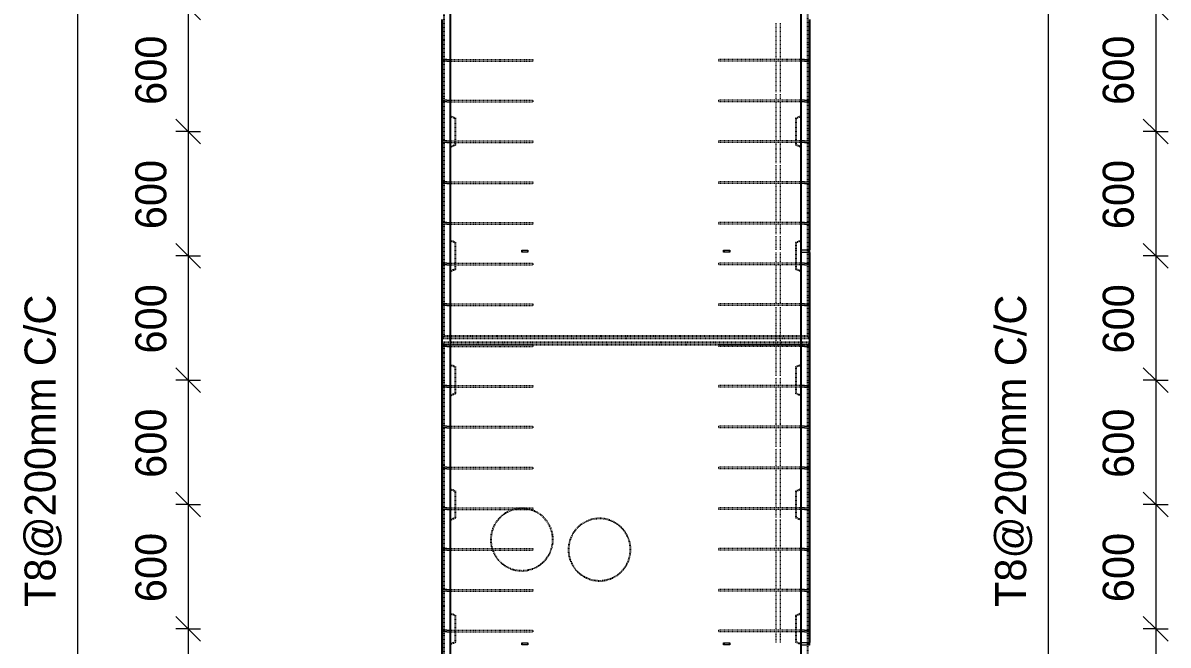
# Model space of a CAD drawing. Header units: millimetres. Extents: x -13510 to 6621, y -2503 to 13671.
# Drawn here: x -8116 to -2584, y 2199 to 5202 of the extents above; entities that cross this region are included whole.
import ezdxf

# ---------------------------------------------------------------- set-up
doc = ezdxf.new("R2010")
doc.units = ezdxf.units.MM
doc.linetypes.add('Dash', pattern=[6.36, 3.18, -3.18])
for name, color, linetype, lineweight in [('A-ANNO-DIMS', 211, 'Continuous', 9), ('A-ANNO-DIMS-60', 211, 'Continuous', 9), ('A-GENM', 13, 'Continuous', 18), ('A-WALL', 113, 'Continuous', 25), ('A-WALL-HDLN', 110, 'Dash', 25), ('S-RBAR', 171, 'Continuous', 18)]:
    doc.layers.add(name, color=color, linetype=linetype, lineweight=lineweight)
doc.styles.add('Nirmala UI Semilight', font='NirmalaS.ttf', dxfattribs={"height": 150})
doc.dimstyles.new('Arrow_Filled_-_2_5_NI_UI', dxfattribs={"dimscale": 304.8, "dimtxt": 157.104592, "dimasz": 0.393701, "dimexe": 0.19685, "dimexo": 0.0625, "dimgap": 0.19685, "dimtad": 1, "dimdec": 4, "dimzin": 0, "dimdsep": 46, "dimtxsty": 'Nirmala UI Semilight', "dimblk1": 'OBLIQUE', "dimblk2": 'OBLIQUE', "dimsah": 1, "dimcen": 0.09, "dimazin": 0, "dimtfac": 1, "dimtdec": 4, "dimtix": 1, "dimtmove": 0, "dimatfit": 3, "dimfxl": 0.19685, "dimfxlon": 1, "dimtvp": 1, "dimtolj": 1, "dimtzin": 0, "dimarcsym": 2})

# ---------------------------------------------------------------- blocks, each defined once
blk = doc.blocks.new('RR spread anchor face based - RR-SA-2_5-150-1726819-Elevation Front')
at = {"layer": 'A-GENM'}
for p, q in [((-5706.2, 6755), (-5703.7, 6755)), ((-5706.2, 6745), (-5706.2, 6755)), ((-5703.7, 6755), (-5678.7, 6755)), ((-5703.7, 6755), (-5703.7, 6745)), ((-5678.7, 6755), (-5676.2, 6755)), ((-5678.7, 6755), (-5678.7, 6745)), ((-5676.2, 6755), (-5676.2, 6745)), ((-5703.7, 6745), (-5706.2, 6745)), ((-5678.7, 6745), (-5703.7, 6745)), ((-5676.2, 6745), (-5678.7, 6745))]:
    blk.add_line(p, q, dxfattribs=at)
blk = doc.blocks.new('RR spread anchor face based - RR-SA-4_0-320-1726835-Elevation Front')
at = {"layer": 'A-GENM'}
for p, q in [((-4356.2, 6756), (-4321.2, 6756)), ((-4321.2, 6756), (-4316.2, 6756)), ((-4321.2, 6744), (-4321.2, 6756)), ((-4316.2, 6756), (-4316.2, 6744)), ((-4321.2, 6744), (-4356.2, 6744)), ((-4316.2, 6744), (-4321.2, 6744))]:
    blk.add_line(p, q, dxfattribs=at)
blk = doc.blocks.new('DIMBLOCK34-Elevation Front')
at = {"layer": 'A-ANNO-DIMS-60'}
for p, q in [((-7852.1, 7580), (-7912.1, 7640)), ((-7852.1, 7580), (-7912.1, 7580)), ((-7852.1, 7580), (-7852.1, -1275)), ((-7852.1, 7580), (-7792.1, 7520)), ((-7852.1, 7580), (-7792.1, 7580)), ((-7852.1, -1275), (-7912.1, -1215)), ((-7852.1, -1275), (-7912.1, -1275)), ((-7852.1, -1275), (-7792.1, -1335)), ((-7852.1, -1275), (-7792.1, -1275))]:
    blk.add_line(p, q, dxfattribs=at)
at = {"layer": 'A-ANNO-DIMS-60', "color": 0, "insert": (-8107.8, 2382.7), "char_height": 150, "width": 1847.55, "attachment_point": 1, "rotation": 90, "line_spacing_factor": 1.142579, "style": 'Nirmala UI Semilight'}
blk.add_mtext('T8@200mm C/C', dxfattribs=at)
blk = doc.blocks.new('_Oblique')
at = {"color": 0, "linetype": 'ByBlock', "lineweight": -2}
blk.add_line((-0.5, -0.5), (0.5, 0.5), dxfattribs=at)
blk = doc.blocks.new('DIMBLOCK41-Elevation Front')
at = {"layer": 'A-ANNO-DIMS-60'}
for p, q in [((-7317.1, 5277.5), (-7377.1, 5337.5)), ((-7317.1, 5277.5), (-7377.1, 5277.5)), ((-7317.1, 5277.5), (-7317.1, 4677.5)), ((-7317.1, 5277.5), (-7257.1, 5217.5)), ((-7317.1, 5277.5), (-7257.1, 5277.5)), ((-7317.1, 4677.5), (-7377.1, 4737.5)), ((-7317.1, 4677.5), (-7377.1, 4677.5)), ((-7317.1, 4677.5), (-7257.1, 4617.5)), ((-7317.1, 4677.5), (-7257.1, 4677.5))]:
    blk.add_line(p, q, dxfattribs=at)
at = {"layer": 'A-ANNO-DIMS-60', "color": 0, "insert": (-7572.8, 4806.1), "char_height": 150, "width": 411.328, "attachment_point": 1, "rotation": 90, "line_spacing_factor": 1.142579, "style": 'Nirmala UI Semilight'}
blk.add_mtext('600', dxfattribs=at)
blk = doc.blocks.new('DIMBLOCK42-Elevation Front')
at = {"layer": 'A-ANNO-DIMS-60'}
for p, q in [((-7317.1, 4677.5), (-7377.1, 4737.5)), ((-7317.1, 4677.5), (-7377.1, 4677.5)), ((-7317.1, 4677.5), (-7317.1, 4077.5)), ((-7317.1, 4677.5), (-7257.1, 4617.5)), ((-7317.1, 4677.5), (-7257.1, 4677.5)), ((-7317.1, 4077.5), (-7377.1, 4137.5)), ((-7317.1, 4077.5), (-7377.1, 4077.5)), ((-7317.1, 4077.5), (-7257.1, 4017.5)), ((-7317.1, 4077.5), (-7257.1, 4077.5))]:
    blk.add_line(p, q, dxfattribs=at)
at = {"layer": 'A-ANNO-DIMS-60', "color": 0, "insert": (-7572.8, 4206.1), "char_height": 150, "width": 411.328, "attachment_point": 1, "rotation": 90, "line_spacing_factor": 1.142579, "style": 'Nirmala UI Semilight'}
blk.add_mtext('600', dxfattribs=at)
blk = doc.blocks.new('DIMBLOCK43-Elevation Front')
at = {"layer": 'A-ANNO-DIMS-60'}
for p, q in [((-7317.1, 4077.5), (-7377.1, 4137.5)), ((-7317.1, 4077.5), (-7377.1, 4077.5)), ((-7317.1, 4077.5), (-7317.1, 3477.5)), ((-7317.1, 4077.5), (-7257.1, 4017.5)), ((-7317.1, 4077.5), (-7257.1, 4077.5)), ((-7317.1, 3477.5), (-7377.1, 3537.5)), ((-7317.1, 3477.5), (-7377.1, 3477.5)), ((-7317.1, 3477.5), (-7257.1, 3417.5)), ((-7317.1, 3477.5), (-7257.1, 3477.5))]:
    blk.add_line(p, q, dxfattribs=at)
at = {"layer": 'A-ANNO-DIMS-60', "color": 0, "insert": (-7572.8, 3606.1), "char_height": 150, "width": 411.328, "attachment_point": 1, "rotation": 90, "line_spacing_factor": 1.142579, "style": 'Nirmala UI Semilight'}
blk.add_mtext('600', dxfattribs=at)
blk = doc.blocks.new('DIMBLOCK44-Elevation Front')
at = {"layer": 'A-ANNO-DIMS-60'}
for p, q in [((-7317.1, 3477.5), (-7377.1, 3537.5)), ((-7317.1, 3477.5), (-7377.1, 3477.5)), ((-7317.1, 3477.5), (-7317.1, 2877.5)), ((-7317.1, 3477.5), (-7257.1, 3417.5)), ((-7317.1, 3477.5), (-7257.1, 3477.5)), ((-7317.1, 2877.5), (-7377.1, 2937.5)), ((-7317.1, 2877.5), (-7377.1, 2877.5)), ((-7317.1, 2877.5), (-7257.1, 2817.5)), ((-7317.1, 2877.5), (-7257.1, 2877.5))]:
    blk.add_line(p, q, dxfattribs=at)
at = {"layer": 'A-ANNO-DIMS-60', "color": 0, "insert": (-7572.8, 3006.1), "char_height": 150, "width": 411.328, "attachment_point": 1, "rotation": 90, "line_spacing_factor": 1.142579, "style": 'Nirmala UI Semilight'}
blk.add_mtext('600', dxfattribs=at)
blk = doc.blocks.new('DIMBLOCK45-Elevation Front')
at = {"layer": 'A-ANNO-DIMS-60'}
for p, q in [((-7317.1, 2877.5), (-7377.1, 2937.5)), ((-7317.1, 2877.5), (-7377.1, 2877.5)), ((-7317.1, 2877.5), (-7317.1, 2277.5)), ((-7317.1, 2877.5), (-7257.1, 2817.5)), ((-7317.1, 2877.5), (-7257.1, 2877.5)), ((-7317.1, 2277.5), (-7377.1, 2337.5)), ((-7317.1, 2277.5), (-7377.1, 2277.5)), ((-7317.1, 2277.5), (-7257.1, 2217.5)), ((-7317.1, 2277.5), (-7257.1, 2277.5))]:
    blk.add_line(p, q, dxfattribs=at)
at = {"layer": 'A-ANNO-DIMS-60', "color": 0, "insert": (-7572.8, 2406.1), "char_height": 150, "width": 411.328, "attachment_point": 1, "rotation": 90, "line_spacing_factor": 1.142579, "style": 'Nirmala UI Semilight'}
blk.add_mtext('600', dxfattribs=at)
blk = doc.blocks.new('DIMBLOCK46-Elevation Front')
at = {"layer": 'A-ANNO-DIMS-60'}
for p, q in [((-7317.1, 2277.5), (-7377.1, 2337.5)), ((-7317.1, 2277.5), (-7377.1, 2277.5)), ((-7317.1, 2277.5), (-7317.1, 1677.5)), ((-7317.1, 2277.5), (-7257.1, 2217.5)), ((-7317.1, 2277.5), (-7257.1, 2277.5)), ((-7317.1, 1677.5), (-7377.1, 1737.5)), ((-7317.1, 1677.5), (-7377.1, 1677.5)), ((-7317.1, 1677.5), (-7257.1, 1617.5)), ((-7317.1, 1677.5), (-7257.1, 1677.5))]:
    blk.add_line(p, q, dxfattribs=at)
at = {"layer": 'A-ANNO-DIMS-60', "color": 0, "insert": (-7572.8, 1806.1), "char_height": 150, "width": 411.328, "attachment_point": 1, "rotation": 90, "line_spacing_factor": 1.142579, "style": 'Nirmala UI Semilight'}
blk.add_mtext('600', dxfattribs=at)
blk = doc.blocks.new('DIMBLOCK54-Elevation Front')
at = {"layer": 'A-ANNO-DIMS-60'}
for p, q in [((-3163.6, 7580), (-3223.6, 7640)), ((-3163.6, 7580), (-3223.6, 7580)), ((-3163.6, 7580), (-3163.6, -1275)), ((-3163.6, 7580), (-3103.6, 7520)), ((-3163.6, 7580), (-3103.6, 7580)), ((-3163.6, -1275), (-3223.6, -1215)), ((-3163.6, -1275), (-3223.6, -1275)), ((-3163.6, -1275), (-3103.6, -1335)), ((-3163.6, -1275), (-3103.6, -1275))]:
    blk.add_line(p, q, dxfattribs=at)
at = {"layer": 'A-ANNO-DIMS-60', "color": 0, "insert": (-3419.3, 2382.7), "char_height": 150, "width": 1847.55, "attachment_point": 1, "rotation": 90, "line_spacing_factor": 1.142579, "style": 'Nirmala UI Semilight'}
blk.add_mtext('T8@200mm C/C', dxfattribs=at)
blk = doc.blocks.new('DIMBLOCK61-Elevation Front')
at = {"layer": 'A-ANNO-DIMS-60'}
for p, q in [((-2643.6, 5277.5), (-2703.6, 5337.5)), ((-2643.6, 5277.5), (-2703.6, 5277.5)), ((-2643.6, 5277.5), (-2643.6, 4677.5)), ((-2643.6, 5277.5), (-2583.6, 5217.5)), ((-2643.6, 5277.5), (-2583.6, 5277.5)), ((-2643.6, 4677.5), (-2703.6, 4737.5)), ((-2643.6, 4677.5), (-2703.6, 4677.5)), ((-2643.6, 4677.5), (-2583.6, 4617.5)), ((-2643.6, 4677.5), (-2583.6, 4677.5))]:
    blk.add_line(p, q, dxfattribs=at)
at = {"layer": 'A-ANNO-DIMS-60', "color": 0, "insert": (-2899.3, 4806.1), "char_height": 150, "width": 411.328, "attachment_point": 1, "rotation": 90, "line_spacing_factor": 1.142579, "style": 'Nirmala UI Semilight'}
blk.add_mtext('600', dxfattribs=at)
blk = doc.blocks.new('DIMBLOCK62-Elevation Front')
at = {"layer": 'A-ANNO-DIMS-60'}
for p, q in [((-2643.6, 4677.5), (-2703.6, 4737.5)), ((-2643.6, 4677.5), (-2703.6, 4677.5)), ((-2643.6, 4677.5), (-2643.6, 4077.5)), ((-2643.6, 4677.5), (-2583.6, 4617.5)), ((-2643.6, 4677.5), (-2583.6, 4677.5)), ((-2643.6, 4077.5), (-2703.6, 4137.5)), ((-2643.6, 4077.5), (-2703.6, 4077.5)), ((-2643.6, 4077.5), (-2583.6, 4017.5)), ((-2643.6, 4077.5), (-2583.6, 4077.5))]:
    blk.add_line(p, q, dxfattribs=at)
at = {"layer": 'A-ANNO-DIMS-60', "color": 0, "insert": (-2899.3, 4206.1), "char_height": 150, "width": 411.328, "attachment_point": 1, "rotation": 90, "line_spacing_factor": 1.142579, "style": 'Nirmala UI Semilight'}
blk.add_mtext('600', dxfattribs=at)
blk = doc.blocks.new('DIMBLOCK63-Elevation Front')
at = {"layer": 'A-ANNO-DIMS-60'}
for p, q in [((-2643.6, 4077.5), (-2703.6, 4137.5)), ((-2643.6, 4077.5), (-2703.6, 4077.5)), ((-2643.6, 4077.5), (-2643.6, 3477.5)), ((-2643.6, 4077.5), (-2583.6, 4017.5)), ((-2643.6, 4077.5), (-2583.6, 4077.5)), ((-2643.6, 3477.5), (-2703.6, 3537.5)), ((-2643.6, 3477.5), (-2703.6, 3477.5)), ((-2643.6, 3477.5), (-2583.6, 3417.5)), ((-2643.6, 3477.5), (-2583.6, 3477.5))]:
    blk.add_line(p, q, dxfattribs=at)
at = {"layer": 'A-ANNO-DIMS-60', "color": 0, "insert": (-2899.3, 3606.1), "char_height": 150, "width": 411.328, "attachment_point": 1, "rotation": 90, "line_spacing_factor": 1.142579, "style": 'Nirmala UI Semilight'}
blk.add_mtext('600', dxfattribs=at)
blk = doc.blocks.new('DIMBLOCK64-Elevation Front')
at = {"layer": 'A-ANNO-DIMS-60'}
for p, q in [((-2643.6, 3477.5), (-2703.6, 3537.5)), ((-2643.6, 3477.5), (-2703.6, 3477.5)), ((-2643.6, 3477.5), (-2643.6, 2877.5)), ((-2643.6, 3477.5), (-2583.6, 3417.5)), ((-2643.6, 3477.5), (-2583.6, 3477.5)), ((-2643.6, 2877.5), (-2703.6, 2937.5)), ((-2643.6, 2877.5), (-2703.6, 2877.5)), ((-2643.6, 2877.5), (-2583.6, 2817.5)), ((-2643.6, 2877.5), (-2583.6, 2877.5))]:
    blk.add_line(p, q, dxfattribs=at)
at = {"layer": 'A-ANNO-DIMS-60', "color": 0, "insert": (-2899.3, 3006.1), "char_height": 150, "width": 411.328, "attachment_point": 1, "rotation": 90, "line_spacing_factor": 1.142579, "style": 'Nirmala UI Semilight'}
blk.add_mtext('600', dxfattribs=at)
blk = doc.blocks.new('DIMBLOCK65-Elevation Front')
at = {"layer": 'A-ANNO-DIMS-60'}
for p, q in [((-2643.6, 2877.5), (-2703.6, 2937.5)), ((-2643.6, 2877.5), (-2703.6, 2877.5)), ((-2643.6, 2877.5), (-2643.6, 2277.5)), ((-2643.6, 2877.5), (-2583.6, 2817.5)), ((-2643.6, 2877.5), (-2583.6, 2877.5)), ((-2643.6, 2277.5), (-2703.6, 2337.5)), ((-2643.6, 2277.5), (-2703.6, 2277.5)), ((-2643.6, 2277.5), (-2583.6, 2217.5)), ((-2643.6, 2277.5), (-2583.6, 2277.5))]:
    blk.add_line(p, q, dxfattribs=at)
at = {"layer": 'A-ANNO-DIMS-60', "color": 0, "insert": (-2899.3, 2406.1), "char_height": 150, "width": 411.328, "attachment_point": 1, "rotation": 90, "line_spacing_factor": 1.142579, "style": 'Nirmala UI Semilight'}
blk.add_mtext('600', dxfattribs=at)
blk = doc.blocks.new('DIMBLOCK66-Elevation Front')
at = {"layer": 'A-ANNO-DIMS-60'}
for p, q in [((-2643.6, 2277.5), (-2703.6, 2337.5)), ((-2643.6, 2277.5), (-2703.6, 2277.5)), ((-2643.6, 2277.5), (-2643.6, 1677.5)), ((-2643.6, 2277.5), (-2583.6, 2217.5)), ((-2643.6, 2277.5), (-2583.6, 2277.5)), ((-2643.6, 1677.5), (-2703.6, 1737.5)), ((-2643.6, 1677.5), (-2703.6, 1677.5)), ((-2643.6, 1677.5), (-2583.6, 1617.5)), ((-2643.6, 1677.5), (-2583.6, 1677.5))]:
    blk.add_line(p, q, dxfattribs=at)
at = {"layer": 'A-ANNO-DIMS-60', "color": 0, "insert": (-2899.3, 1806.1), "char_height": 150, "width": 411.328, "attachment_point": 1, "rotation": 90, "line_spacing_factor": 1.142579, "style": 'Nirmala UI Semilight'}
blk.add_mtext('600', dxfattribs=at)

msp = doc.modelspace()

# ---------------------------------------------------------------- linework, layer by layer
at = {"layer": 'A-WALL'}
for p, q in [((-6051.19617, 7060), (-6051.19617, -1395)), ((-4356.19617, -1395), (-4356.19617, 7060)), ((-6091.19617, 5022.26896), (-6091.19617, 5218.28659)), ((-4316.19617, 5218.28659), (-4316.19617, 5022.26896)), ((-6091.19617, 4825.49118), (-6091.19617, 5021.50882)), ((-4316.19617, 5021.50882), (-4316.19617, 4825.49118)), ((-6091.19617, 4628.71341), (-6091.19617, 4824.73104)), ((-4316.19617, 4824.73104), (-4316.19617, 4628.71341)), ((-6091.19617, 4431.93563), (-6091.19617, 4627.95326)), ((-4316.19617, 4627.95326), (-4316.19617, 4431.93563)), ((-6091.19617, 4235.15785), (-6091.19617, 4431.17548)), ((-4316.19617, 4431.17548), (-4316.19617, 4235.15785)), ((-6091.19617, 4038.38007), (-6091.19617, 4234.39771)), ((-4316.19617, 4234.39771), (-4316.19617, 4106)), ((-4316.19617, 4094), (-4316.19617, 4038.38007)), ((-6091.19617, 3841.60229), (-6091.19617, 4037.61993)), ((-4316.19617, 4037.61993), (-4316.19617, 3841.60229)), ((-6091.19617, 3644.82452), (-6091.19617, 3840.84215)), ((-4316.19617, 3840.84215), (-4316.19617, 3644.82452)), ((-6091.19617, 3448.04674), (-6091.19617, 3644.06437)), ((-4316.19617, 3644.06437), (-4316.19617, 3448.04674)), ((-6091.19617, 3251.26896), (-6091.19617, 3447.28659)), ((-4316.19617, 3447.28659), (-4316.19617, 3251.26896)), ((-6091.19617, 3054.49118), (-6091.19617, 3250.50882)), ((-4316.19617, 3250.50882), (-4316.19617, 3054.49118)), ((-6091.19617, 2857.71341), (-6091.19617, 3053.73104)), ((-4316.19617, 3053.73104), (-4316.19617, 2857.71341)), ((-6091.19617, 2660.93563), (-6091.19617, 2856.95326)), ((-4316.19617, 2856.95326), (-4316.19617, 2660.93563)), ((-6091.19617, 2464.15785), (-6091.19617, 2660.17548)), ((-4316.19617, 2660.17548), (-4316.19617, 2464.15785)), ((-6091.19617, 2267.38007), (-6091.19617, 2463.39771)), ((-4316.19617, 2463.39771), (-4316.19617, 2267.38007)), ((-6091.19617, 2070.60229), (-6091.19617, 2266.61993)), ((-4316.19617, 2266.61993), (-4316.19617, 2211))]:
    msp.add_line(p, q, dxfattribs=at)
at = {"layer": 'A-WALL-HDLN'}
for p, q in [((-6081.19359, 3690), (-6081.19359, 7660)), ((-4326.19875, 7660), (-4326.19875, 3690)), ((-6051.19617, 4752.5), (-6026.19617, 4742.5)), ((-6026.19617, 4612.5), (-6026.19617, 4742.5)), ((-4381.19617, 4742.5), (-4356.19617, 4752.5)), ((-4381.19617, 4742.5), (-4381.19617, 4612.5)), ((-6026.19617, 4612.5), (-6051.19617, 4602.5)), ((-4356.19617, 4602.5), (-4381.19617, 4612.5)), ((-6051.19617, 4152.5), (-6026.19617, 4142.5)), ((-4381.19617, 4142.5), (-4356.19617, 4152.5)), ((-6026.19617, 4012.5), (-6026.19617, 4142.5)), ((-4381.19617, 4142.5), (-4381.19617, 4012.5)), ((-6026.19617, 4012.5), (-6051.19617, 4002.5)), ((-4356.19617, 4002.5), (-4381.19617, 4012.5)), ((-6091.19617, 3680), (-4316.19617, 3680)), ((-4316.19617, 3660), (-6091.19617, 3660)), ((-6091.19445, 3679.99914), (-6081.19359, 3690)), ((-6081.19359, 3650), (-6091.19445, 3660.00086)), ((-4326.19875, 3690), (-6081.19359, 3690)), ((-4326.19875, 3690), (-4316.19789, 3679.99914)), ((-4316.19789, 3660.00086), (-4326.19875, 3650)), ((-6081.19359, -1395), (-6081.19359, 3650)), ((-6081.19359, 3650), (-4326.19875, 3650)), ((-4326.19875, 3650), (-4326.19875, -1395)), ((-6051.19617, 3552.5), (-6026.19617, 3542.5)), ((-6026.19617, 3412.5), (-6026.19617, 3542.5)), ((-4381.19617, 3542.5), (-4356.19617, 3552.5)), ((-4381.19617, 3542.5), (-4381.19617, 3412.5)), ((-6026.19617, 3412.5), (-6051.19617, 3402.5)), ((-4356.19617, 3402.5), (-4381.19617, 3412.5)), ((-6051.19617, 2952.5), (-6026.19617, 2942.5)), ((-6026.19617, 2812.5), (-6026.19617, 2942.5)), ((-4381.19617, 2942.5), (-4356.19617, 2952.5)), ((-4381.19617, 2942.5), (-4381.19617, 2812.5)), ((-6026.19617, 2812.5), (-6051.19617, 2802.5)), ((-4356.19617, 2802.5), (-4381.19617, 2812.5)), ((-6051.19617, 2352.5), (-6026.19617, 2342.5)), ((-6026.19617, 2212.5), (-6026.19617, 2342.5)), ((-4381.19617, 2342.5), (-4356.19617, 2352.5)), ((-4381.19617, 2342.5), (-4381.19617, 2212.5)), ((-6026.19617, 2212.5), (-6051.19617, 2202.5)), ((-4356.19617, 2202.5), (-4381.19617, 2212.5))]:
    msp.add_line(p, q, dxfattribs=at)
for centre, start, end in [((-5705.42895, 2708.12044), 104.19467273, 180), ((-5705.42895, 2708.12044), 76.09651188, 103.90348812), ((-5705.42895, 2708.12044), 0, 75.80532727), ((-5330.42895, 2659.59764), 0, 180), ((-5705.42895, 2708.12044), 180, 0), ((-5330.42895, 2659.59764), 180, 0)]:
    msp.add_arc(centre, 150, start, end, dxfattribs=at)
at = {"layer": 'S-RBAR', "linetype": 'Dash'}
for p, q in [((-4476.19617, 5025.88889), (-4476.19617, 5201.19231)), ((-4456.19617, 5025.88889), (-4456.19617, 5201.19231)), ((-6051.14656, 5025.88889), (-5651.19617, 5025.88889)), ((-6051.14656, 5017.88889), (-5651.19617, 5017.88889)), ((-5651.19617, 5017.88889), (-5651.19617, 5025.88889)), ((-4356.24578, 5025.88889), (-4756.19617, 5025.88889)), ((-4756.19617, 5025.88889), (-4756.19617, 5017.88889)), ((-4356.24578, 5017.88889), (-4756.19617, 5017.88889)), ((-4476.19617, 4867.07692), (-4476.19617, 5017.88889)), ((-4456.19617, 4867.07692), (-4456.19617, 5017.88889)), ((-6051.14656, 4829.11111), (-5651.19617, 4829.11111)), ((-6051.14656, 4821.11111), (-5651.19617, 4821.11111)), ((-5651.19617, 4821.11111), (-5651.19617, 4829.11111)), ((-4356.24578, 4829.11111), (-4756.19617, 4829.11111)), ((-4756.19617, 4829.11111), (-4756.19617, 4821.11111)), ((-4356.24578, 4821.11111), (-4756.19617, 4821.11111)), ((-4476.19617, 4829.11111), (-4476.19617, 4859.07692)), ((-4476.19617, 4632.33333), (-4476.19617, 4821.11111)), ((-4456.19617, 4829.11111), (-4456.19617, 4859.07692)), ((-4456.19617, 4632.33333), (-4456.19617, 4821.11111)), ((-6051.14656, 4632.33333), (-5651.19617, 4632.33333)), ((-6051.14656, 4624.33333), (-5651.19617, 4624.33333)), ((-5651.19617, 4624.33333), (-5651.19617, 4632.33333)), ((-4356.24578, 4632.33333), (-4756.19617, 4632.33333)), ((-4756.19617, 4632.33333), (-4756.19617, 4624.33333)), ((-4356.24578, 4624.33333), (-4756.19617, 4624.33333)), ((-4476.19617, 4524.96154), (-4476.19617, 4624.33333)), ((-4456.19617, 4524.96154), (-4456.19617, 4624.33333)), ((-4476.19617, 4435.55556), (-4476.19617, 4516.96154)), ((-4456.19617, 4435.55556), (-4456.19617, 4516.96154)), ((-6051.14656, 4435.55556), (-5651.19617, 4435.55556)), ((-6051.14656, 4427.55556), (-5651.19617, 4427.55556)), ((-5651.19617, 4427.55556), (-5651.19617, 4435.55556)), ((-4356.24578, 4435.55556), (-4756.19617, 4435.55556)), ((-4756.19617, 4435.55556), (-4756.19617, 4427.55556)), ((-4356.24578, 4427.55556), (-4756.19617, 4427.55556)), ((-4476.19617, 4238.77778), (-4476.19617, 4427.55556)), ((-4456.19617, 4238.77778), (-4456.19617, 4427.55556)), ((-6051.14656, 4238.77778), (-5651.19617, 4238.77778)), ((-6051.14656, 4230.77778), (-5651.19617, 4230.77778)), ((-5651.19617, 4230.77778), (-5651.19617, 4238.77778)), ((-4356.24578, 4238.77778), (-4756.19617, 4238.77778)), ((-4756.19617, 4238.77778), (-4756.19617, 4230.77778)), ((-4356.24578, 4230.77778), (-4756.19617, 4230.77778)), ((-4476.19617, 4182.84615), (-4476.19617, 4230.77778)), ((-4456.19617, 4182.84615), (-4456.19617, 4230.77778)), ((-4476.19617, 4106), (-4476.19617, 4174.84615)), ((-4456.19617, 4106), (-4456.19617, 4174.84615)), ((-4476.19617, 4042), (-4476.19617, 4094)), ((-4456.19617, 4042), (-4456.19617, 4094)), ((-6051.14656, 4042), (-5651.19617, 4042)), ((-5651.19617, 4034), (-5651.19617, 4042)), ((-4356.24578, 4042), (-4756.19617, 4042)), ((-4756.19617, 4042), (-4756.19617, 4034)), ((-6051.14656, 4034), (-5651.19617, 4034)), ((-4356.24578, 4034), (-4756.19617, 4034)), ((-4476.19617, 3845.22222), (-4476.19617, 4034)), ((-4456.19617, 3845.22222), (-4456.19617, 4034)), ((-6051.14656, 3845.22222), (-5651.19617, 3845.22222)), ((-6051.14656, 3837.22222), (-5651.19617, 3837.22222)), ((-5651.19617, 3837.22222), (-5651.19617, 3845.22222)), ((-4356.24578, 3845.22222), (-4756.19617, 3845.22222)), ((-4756.19617, 3845.22222), (-4756.19617, 3837.22222)), ((-4356.24578, 3837.22222), (-4756.19617, 3837.22222)), ((-4476.19617, 3648.44444), (-4476.19617, 3832.73077)), ((-4456.19617, 3648.44444), (-4456.19617, 3832.73077)), ((-6051.14656, 3648.44444), (-5651.19617, 3648.44444)), ((-6051.14656, 3640.44444), (-5651.19617, 3640.44444)), ((-5651.19617, 3640.44444), (-5651.19617, 3648.44444)), ((-4356.24578, 3648.44444), (-4756.19617, 3648.44444)), ((-4756.19617, 3648.44444), (-4756.19617, 3640.44444)), ((-4356.24578, 3640.44444), (-4756.19617, 3640.44444)), ((-4476.19617, 3498.61538), (-4476.19617, 3640.44444)), ((-4456.19617, 3498.61538), (-4456.19617, 3640.44444)), ((-4476.19617, 3451.66667), (-4476.19617, 3490.61538)), ((-4456.19617, 3451.66667), (-4456.19617, 3490.61538)), ((-6051.14656, 3451.66667), (-5651.19617, 3451.66667)), ((-6051.14656, 3443.66667), (-5651.19617, 3443.66667)), ((-5651.19617, 3443.66667), (-5651.19617, 3451.66667)), ((-4356.24578, 3451.66667), (-4756.19617, 3451.66667)), ((-4756.19617, 3451.66667), (-4756.19617, 3443.66667)), ((-4356.24578, 3443.66667), (-4756.19617, 3443.66667)), ((-4476.19617, 3254.88889), (-4476.19617, 3443.66667)), ((-4456.19617, 3254.88889), (-4456.19617, 3443.66667)), ((-6051.14656, 3254.88889), (-5651.19617, 3254.88889)), ((-6051.14656, 3246.88889), (-5651.19617, 3246.88889)), ((-5651.19617, 3246.88889), (-5651.19617, 3254.88889)), ((-4356.24578, 3254.88889), (-4756.19617, 3254.88889)), ((-4756.19617, 3254.88889), (-4756.19617, 3246.88889)), ((-4356.24578, 3246.88889), (-4756.19617, 3246.88889)), ((-4476.19617, 3156.5), (-4476.19617, 3246.88889)), ((-4456.19617, 3156.5), (-4456.19617, 3246.88889)), ((-4476.19617, 3058.11111), (-4476.19617, 3148.5)), ((-4456.19617, 3058.11111), (-4456.19617, 3148.5)), ((-6051.14656, 3058.11111), (-5651.19617, 3058.11111)), ((-6051.14656, 3050.11111), (-5651.19617, 3050.11111)), ((-5651.19617, 3050.11111), (-5651.19617, 3058.11111)), ((-4356.24578, 3058.11111), (-4756.19617, 3058.11111)), ((-4756.19617, 3058.11111), (-4756.19617, 3050.11111)), ((-4356.24578, 3050.11111), (-4756.19617, 3050.11111)), ((-4476.19617, 2861.33333), (-4476.19617, 3050.11111)), ((-4456.19617, 2861.33333), (-4456.19617, 3050.11111)), ((-6051.14656, 2861.33333), (-5651.19617, 2861.33333)), ((-6051.14656, 2853.33333), (-5651.19617, 2853.33333)), ((-5651.19617, 2853.33333), (-5651.19617, 2861.33333)), ((-4356.24578, 2861.33333), (-4756.19617, 2861.33333)), ((-4756.19617, 2861.33333), (-4756.19617, 2853.33333)), ((-4356.24578, 2853.33333), (-4756.19617, 2853.33333)), ((-4476.19617, 2814.38462), (-4476.19617, 2853.33333)), ((-4456.19617, 2814.38462), (-4456.19617, 2853.33333)), ((-4476.19617, 2664.55556), (-4476.19617, 2806.38462)), ((-4456.19617, 2664.55556), (-4456.19617, 2806.38462)), ((-6051.14656, 2664.55556), (-5651.19617, 2664.55556)), ((-6051.14656, 2656.55556), (-5651.19617, 2656.55556)), ((-5651.19617, 2656.55556), (-5651.19617, 2664.55556)), ((-4356.24578, 2664.55556), (-4756.19617, 2664.55556)), ((-4756.19617, 2664.55556), (-4756.19617, 2656.55556)), ((-4356.24578, 2656.55556), (-4756.19617, 2656.55556)), ((-4476.19617, 2472.26923), (-4476.19617, 2656.55556)), ((-4456.19617, 2472.26923), (-4456.19617, 2656.55556)), ((-6051.14656, 2467.77778), (-5651.19617, 2467.77778)), ((-6051.14656, 2459.77778), (-5651.19617, 2459.77778)), ((-5651.19617, 2459.77778), (-5651.19617, 2467.77778)), ((-4356.24578, 2467.77778), (-4756.19617, 2467.77778)), ((-4756.19617, 2467.77778), (-4756.19617, 2459.77778)), ((-4356.24578, 2459.77778), (-4756.19617, 2459.77778)), ((-4476.19617, 2271), (-4476.19617, 2459.77778)), ((-4456.19617, 2271), (-4456.19617, 2459.77778)), ((-6051.14656, 2271), (-5651.19617, 2271)), ((-5651.19617, 2263), (-5651.19617, 2271)), ((-4356.24578, 2271), (-4756.19617, 2271)), ((-4756.19617, 2271), (-4756.19617, 2263)), ((-6051.14656, 2263), (-5651.19617, 2263)), ((-4356.24578, 2263), (-4756.19617, 2263)), ((-4476.19617, 2211), (-4476.19617, 2263)), ((-4456.19617, 2211), (-4456.19617, 2263))]:
    msp.add_line(p, q, dxfattribs=at)
at = {"layer": 'S-RBAR'}
for p, q in [((-6067.19617, 5025.88889), (-6087.19617, 5025.88889)), ((-6067.19617, 5017.88889), (-6087.19617, 5017.88889)), ((-6067.19617, 5025.88889), (-6051.19617, 5025.88889)), ((-6067.19617, 5017.88889), (-6051.19617, 5017.88889)), ((-4340.19617, 5025.88889), (-4356.19617, 5025.88889)), ((-4340.19617, 5017.88889), (-4356.19617, 5017.88889)), ((-4340.19617, 5025.88889), (-4320.19617, 5025.88889)), ((-4340.19617, 5017.88889), (-4320.19617, 5017.88889)), ((-6067.19617, 4829.11111), (-6087.19617, 4829.11111)), ((-6067.19617, 4821.11111), (-6087.19617, 4821.11111)), ((-6067.19617, 4829.11111), (-6051.19617, 4829.11111)), ((-6067.19617, 4821.11111), (-6051.19617, 4821.11111)), ((-4340.19617, 4829.11111), (-4356.19617, 4829.11111)), ((-4340.19617, 4821.11111), (-4356.19617, 4821.11111)), ((-4340.19617, 4829.11111), (-4320.19617, 4829.11111)), ((-4340.19617, 4821.11111), (-4320.19617, 4821.11111)), ((-6067.19617, 4632.33333), (-6087.19617, 4632.33333)), ((-6067.19617, 4624.33333), (-6087.19617, 4624.33333)), ((-6067.19617, 4632.33333), (-6051.19617, 4632.33333)), ((-6067.19617, 4624.33333), (-6051.19617, 4624.33333)), ((-4340.19617, 4632.33333), (-4356.19617, 4632.33333)), ((-4340.19617, 4624.33333), (-4356.19617, 4624.33333)), ((-4340.19617, 4632.33333), (-4320.19617, 4632.33333)), ((-4340.19617, 4624.33333), (-4320.19617, 4624.33333)), ((-6067.19617, 4435.55556), (-6087.19617, 4435.55556)), ((-6067.19617, 4427.55556), (-6087.19617, 4427.55556)), ((-6067.19617, 4435.55556), (-6051.19617, 4435.55556)), ((-6067.19617, 4427.55556), (-6051.19617, 4427.55556)), ((-4340.19617, 4435.55556), (-4356.19617, 4435.55556)), ((-4340.19617, 4427.55556), (-4356.19617, 4427.55556)), ((-4340.19617, 4435.55556), (-4320.19617, 4435.55556)), ((-4340.19617, 4427.55556), (-4320.19617, 4427.55556)), ((-6067.19617, 4238.77778), (-6087.19617, 4238.77778)), ((-6067.19617, 4230.77778), (-6087.19617, 4230.77778)), ((-6067.19617, 4238.77778), (-6051.19617, 4238.77778)), ((-6067.19617, 4230.77778), (-6051.19617, 4230.77778)), ((-4340.19617, 4238.77778), (-4356.19617, 4238.77778)), ((-4340.19617, 4230.77778), (-4356.19617, 4230.77778)), ((-4340.19617, 4238.77778), (-4320.19617, 4238.77778)), ((-4340.19617, 4230.77778), (-4320.19617, 4230.77778)), ((-6067.19617, 4042), (-6087.19617, 4042)), ((-6067.19617, 4042), (-6051.19617, 4042)), ((-4340.19617, 4042), (-4356.19617, 4042)), ((-4340.19617, 4042), (-4320.19617, 4042)), ((-6067.19617, 4034), (-6087.19617, 4034)), ((-6067.19617, 4034), (-6051.19617, 4034)), ((-4340.19617, 4034), (-4356.19617, 4034)), ((-4340.19617, 4034), (-4320.19617, 4034)), ((-6067.19617, 3845.22222), (-6087.19617, 3845.22222)), ((-6067.19617, 3837.22222), (-6087.19617, 3837.22222)), ((-6067.19617, 3845.22222), (-6051.19617, 3845.22222)), ((-6067.19617, 3837.22222), (-6051.19617, 3837.22222)), ((-4340.19617, 3845.22222), (-4356.19617, 3845.22222)), ((-4340.19617, 3837.22222), (-4356.19617, 3837.22222)), ((-4340.19617, 3845.22222), (-4320.19617, 3845.22222)), ((-4340.19617, 3837.22222), (-4320.19617, 3837.22222)), ((-6067.19617, 3648.44444), (-6087.19617, 3648.44444)), ((-6067.19617, 3640.44444), (-6087.19617, 3640.44444)), ((-6067.19617, 3648.44444), (-6051.19617, 3648.44444)), ((-6067.19617, 3640.44444), (-6051.19617, 3640.44444)), ((-4340.19617, 3648.44444), (-4356.19617, 3648.44444)), ((-4340.19617, 3640.44444), (-4356.19617, 3640.44444)), ((-4340.19617, 3648.44444), (-4320.19617, 3648.44444)), ((-4340.19617, 3640.44444), (-4320.19617, 3640.44444)), ((-6067.19617, 3451.66667), (-6087.19617, 3451.66667)), ((-6067.19617, 3443.66667), (-6087.19617, 3443.66667)), ((-6067.19617, 3451.66667), (-6051.19617, 3451.66667)), ((-6067.19617, 3443.66667), (-6051.19617, 3443.66667)), ((-4340.19617, 3451.66667), (-4356.19617, 3451.66667)), ((-4340.19617, 3443.66667), (-4356.19617, 3443.66667)), ((-4340.19617, 3451.66667), (-4320.19617, 3451.66667)), ((-4340.19617, 3443.66667), (-4320.19617, 3443.66667)), ((-6067.19617, 3254.88889), (-6087.19617, 3254.88889)), ((-6067.19617, 3246.88889), (-6087.19617, 3246.88889)), ((-6067.19617, 3254.88889), (-6051.19617, 3254.88889)), ((-6067.19617, 3246.88889), (-6051.19617, 3246.88889)), ((-4340.19617, 3254.88889), (-4356.19617, 3254.88889)), ((-4340.19617, 3246.88889), (-4356.19617, 3246.88889)), ((-4340.19617, 3254.88889), (-4320.19617, 3254.88889)), ((-4340.19617, 3246.88889), (-4320.19617, 3246.88889)), ((-6067.19617, 3058.11111), (-6087.19617, 3058.11111)), ((-6067.19617, 3050.11111), (-6087.19617, 3050.11111)), ((-6067.19617, 3058.11111), (-6051.19617, 3058.11111)), ((-6067.19617, 3050.11111), (-6051.19617, 3050.11111)), ((-4340.19617, 3058.11111), (-4356.19617, 3058.11111)), ((-4340.19617, 3050.11111), (-4356.19617, 3050.11111)), ((-4340.19617, 3058.11111), (-4320.19617, 3058.11111)), ((-4340.19617, 3050.11111), (-4320.19617, 3050.11111)), ((-6067.19617, 2861.33333), (-6087.19617, 2861.33333)), ((-6067.19617, 2853.33333), (-6087.19617, 2853.33333)), ((-6067.19617, 2861.33333), (-6051.19617, 2861.33333)), ((-6067.19617, 2853.33333), (-6051.19617, 2853.33333)), ((-4340.19617, 2861.33333), (-4356.19617, 2861.33333)), ((-4340.19617, 2853.33333), (-4356.19617, 2853.33333)), ((-4340.19617, 2861.33333), (-4320.19617, 2861.33333)), ((-4340.19617, 2853.33333), (-4320.19617, 2853.33333)), ((-6067.19617, 2664.55556), (-6087.19617, 2664.55556)), ((-6067.19617, 2656.55556), (-6087.19617, 2656.55556)), ((-6067.19617, 2664.55556), (-6051.19617, 2664.55556)), ((-6067.19617, 2656.55556), (-6051.19617, 2656.55556)), ((-4340.19617, 2664.55556), (-4356.19617, 2664.55556)), ((-4340.19617, 2656.55556), (-4356.19617, 2656.55556)), ((-4340.19617, 2664.55556), (-4320.19617, 2664.55556)), ((-4340.19617, 2656.55556), (-4320.19617, 2656.55556)), ((-6067.19617, 2467.77778), (-6087.19617, 2467.77778)), ((-6067.19617, 2459.77778), (-6087.19617, 2459.77778)), ((-6067.19617, 2467.77778), (-6051.19617, 2467.77778)), ((-6067.19617, 2459.77778), (-6051.19617, 2459.77778)), ((-4340.19617, 2467.77778), (-4356.19617, 2467.77778)), ((-4340.19617, 2459.77778), (-4356.19617, 2459.77778)), ((-4340.19617, 2467.77778), (-4320.19617, 2467.77778)), ((-4340.19617, 2459.77778), (-4320.19617, 2459.77778)), ((-6067.19617, 2271), (-6087.19617, 2271)), ((-6067.19617, 2271), (-6051.19617, 2271)), ((-4340.19617, 2271), (-4356.19617, 2271)), ((-4340.19617, 2271), (-4320.19617, 2271)), ((-6067.19617, 2263), (-6087.19617, 2263)), ((-6067.19617, 2263), (-6051.19617, 2263)), ((-4340.19617, 2263), (-4356.19617, 2263)), ((-4340.19617, 2263), (-4320.19617, 2263))]:
    msp.add_line(p, q, dxfattribs=at)
for centre, start, end in [((-6087.19617, 5021.88889), 90, 270), ((-4320.19617, 5021.88889), 270, 90), ((-6087.19617, 4825.11111), 90, 270), ((-4320.19617, 4825.11111), 270, 90), ((-6087.19617, 4628.33333), 90, 270), ((-4320.19617, 4628.33333), 270, 90), ((-6087.19617, 4431.55556), 90, 270), ((-4320.19617, 4431.55556), 270, 90), ((-6087.19617, 4234.77778), 90, 270), ((-4320.19617, 4234.77778), 270, 90), ((-6087.19617, 4038), 90, 270), ((-4320.19617, 4038), 270, 90), ((-6087.19617, 3841.22222), 90, 270), ((-4320.19617, 3841.22222), 270, 90), ((-6087.19617, 3644.44444), 90, 270), ((-4320.19617, 3644.44444), 270, 90), ((-6087.19617, 3447.66667), 90, 270), ((-4320.19617, 3447.66667), 270, 90), ((-6087.19617, 3250.88889), 90, 270), ((-4320.19617, 3250.88889), 270, 90), ((-6087.19617, 3054.11111), 90, 270), ((-4320.19617, 3054.11111), 270, 90), ((-6087.19617, 2857.33333), 90, 270), ((-4320.19617, 2857.33333), 270, 90), ((-6087.19617, 2660.55556), 90, 270), ((-4320.19617, 2660.55556), 270, 90), ((-6087.19617, 2463.77778), 90, 270), ((-4320.19617, 2463.77778), 270, 90), ((-6087.19617, 2267), 90, 270), ((-4320.19617, 2267), 270, 90)]:
    msp.add_arc(centre, 4, start, end, dxfattribs=at)

# ---------------------------------------------------------------- block references
at = {"layer": 'A-GENM'}
for name, p in [('RR spread anchor face based - RR-SA-2_5-150-1726819-Elevation Front', (0, -2650)), ('RR spread anchor face based - RR-SA-2_5-150-1726819-Elevation Front', (975, -2650)), ('RR spread anchor face based - RR-SA-4_0-320-1726835-Elevation Front', (0, -2650)), ('RR spread anchor face based - RR-SA-2_5-150-1726819-Elevation Front', (0, -4545)), ('RR spread anchor face based - RR-SA-2_5-150-1726819-Elevation Front', (975, -4545)), ('RR spread anchor face based - RR-SA-4_0-320-1726835-Elevation Front', (0, -4545))]:
    msp.add_blockref(name, p, dxfattribs=at)

# ---------------------------------------------------------------- dimensions: what is measured, and where the dimension line sits
at = {"layer": 'A-ANNO-DIMS'}
for base, p1, p2, picture, middle in [((-7852.12541, -1275), (-7792.12541, 7580), (-7792.12541, -1275), 'DIMBLOCK34-Elevation Front', (-8000.82834, 3152.5)), ((-3163.61718, -1275), (-3223.61718, 7580), (-3223.61718, -1275), 'DIMBLOCK54-Elevation Front', (-3312.32011, 3152.5))]:
    dim = msp.add_linear_dim(base=base, p1=p1, p2=p2, angle=90, text='T8@200mm C/C', dimstyle='Arrow_Filled_-_2_5_NI_UI', override={"dimpost": '<>', "dimfxl": 8855}, dxfattribs=at)
    dim.commit()
    dim.dimension.update_dxf_attribs({"geometry": picture, "text_midpoint": middle})
for base, p1, p2, picture, middle in [((-7317.12541, 4677.5), (-7257.12541, 5277.5), (-7257.12541, 4677.5), 'DIMBLOCK41-Elevation Front', (-7454.68817, 4977.5)), ((-2643.61718, 4677.5), (-2703.61718, 5277.5), (-2703.61718, 4677.5), 'DIMBLOCK61-Elevation Front', (-2781.17994, 4977.5)), ((-7317.12541, 4077.5), (-7257.12541, 4677.5), (-7257.12541, 4077.5), 'DIMBLOCK42-Elevation Front', (-7454.68817, 4377.5)), ((-2643.61718, 4077.5), (-2703.61718, 4677.5), (-2703.61718, 4077.5), 'DIMBLOCK62-Elevation Front', (-2781.17994, 4377.5)), ((-7317.12541, 3477.5), (-7257.12541, 4077.5), (-7257.12541, 3477.5), 'DIMBLOCK43-Elevation Front', (-7454.68817, 3777.5)), ((-2643.61718, 3477.5), (-2703.61718, 4077.5), (-2703.61718, 3477.5), 'DIMBLOCK63-Elevation Front', (-2781.17994, 3777.5)), ((-7317.12541, 2877.5), (-7257.12541, 3477.5), (-7257.12541, 2877.5), 'DIMBLOCK44-Elevation Front', (-7454.68817, 3177.5)), ((-2643.61718, 2877.5), (-2703.61718, 3477.5), (-2703.61718, 2877.5), 'DIMBLOCK64-Elevation Front', (-2781.17994, 3177.5)), ((-7317.12541, 2277.5), (-7257.12541, 2877.5), (-7257.12541, 2277.5), 'DIMBLOCK45-Elevation Front', (-7454.68817, 2577.5)), ((-2643.61718, 2277.5), (-2703.61718, 2877.5), (-2703.61718, 2277.5), 'DIMBLOCK65-Elevation Front', (-2781.17994, 2577.5)), ((-7317.12541, 1677.5), (-7257.12541, 2277.5), (-7257.12541, 1677.5), 'DIMBLOCK46-Elevation Front', (-7454.68817, 1977.5)), ((-2643.61718, 1677.5), (-2703.61718, 2277.5), (-2703.61718, 1677.5), 'DIMBLOCK66-Elevation Front', (-2781.17994, 1977.5))]:
    dim = msp.add_linear_dim(base=base, p1=p1, p2=p2, angle=90, dimstyle='Arrow_Filled_-_2_5_NI_UI', override={"dimpost": '<>', "dimfxl": 600}, dxfattribs=at)
    dim.commit()
    dim.dimension.update_dxf_attribs({"geometry": picture, "text_midpoint": middle})

doc.saveas('drawing.dxf')
